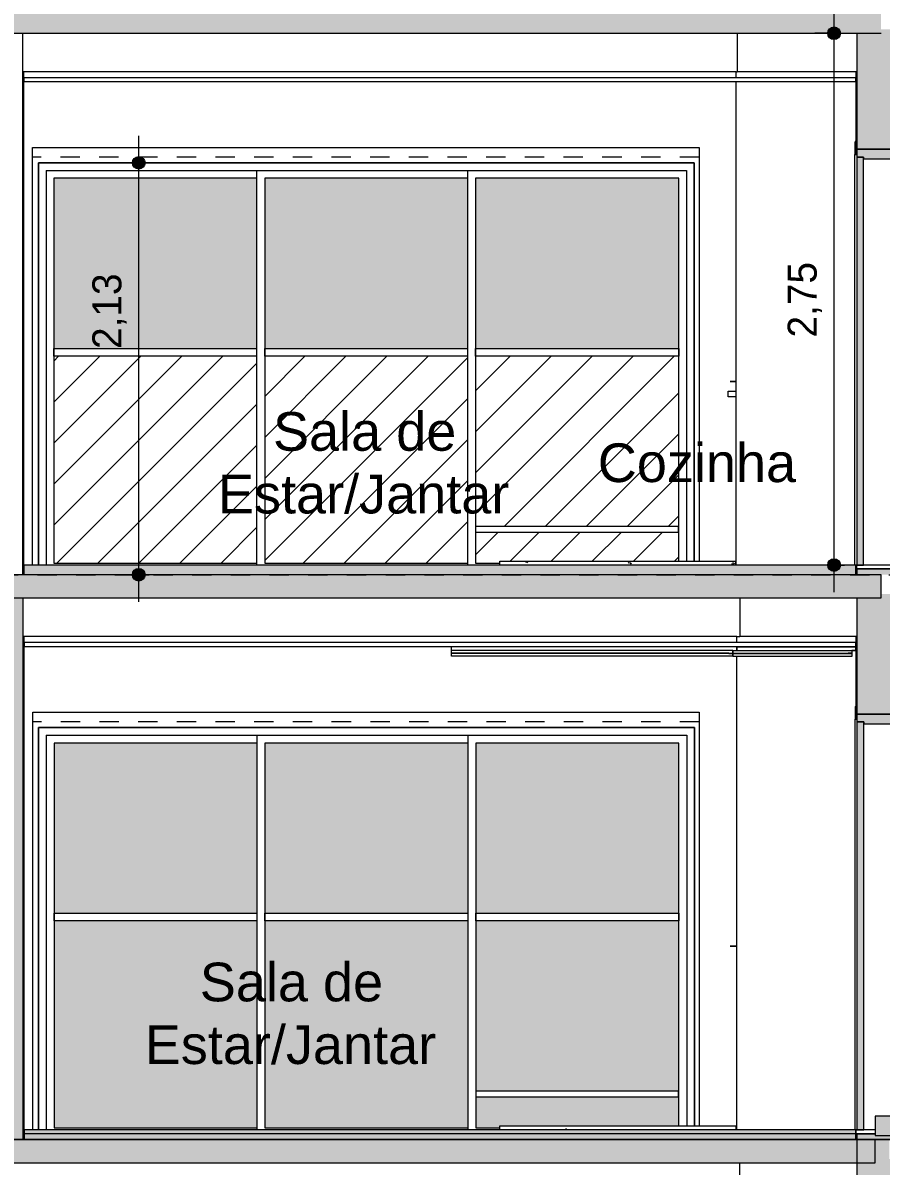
# Model space of a CAD drawing. Header units: metres. Extents: x -96 to 123, y 1 to 648.
# Drawn here: x 64.09 to 68.53, y 599.16 to 605.07 of the extents above; entities that cross this region are included whole.
import ezdxf

# ---------------------------------------------------------------- set-up
doc = ezdxf.new("R2010")
doc.units = ezdxf.units.M
doc.linetypes.add('_Tracejado longo', pattern=[0.014288, 0.009525, -0.004763])
doc.linetypes.add('_Tracejado médio', pattern=[0.004, 0.003, -0.001])
for name, color, linetype, lineweight in [('A-ANNO-DIMS', 7, 'Continuous', 5), ('A-ANNO-DIMS-100', 7, 'Continuous', 5), ('A-AREA-IDEN', 7, 'Continuous', 5), ('A-CLNG-SUSP', 7, 'Continuous', 5), ('A-DETL', 7, 'Continuous', 5), ('A-DETL-GENF', 7, 'Continuous', 5), ('A-DOOR', 7, 'Continuous', 5), ('A-DOOR-FRAM', 7, 'Continuous', 5), ('A-FLOR-CASE', 7, 'Continuous', 5), ('A-FLOR-LEVL', 7, 'Continuous', 5), ('A-FLOR-OTLN', 7, 'Continuous', 5), ('A-FLOR-PATT', 7, 'Continuous', 20), ('A-WALL', 7, 'Continuous', 5), ('A-WALL-MBNI', 7, 'Continuous', 5), ('A-WALL-PATT', 7, 'Continuous', 20), ('I-WALL', 7, 'Continuous', 5)]:
    doc.layers.add(name, color=color, linetype=linetype, lineweight=lineweight)
doc.styles.add('Arial_1', font='arial.ttf', dxfattribs={"height": 0.2})
doc.styles.add('Century Gothic', font='GOTHIC.TTF', dxfattribs={"height": 0.15})
doc.dimstyles.new('PAA_-_Cota_com_linha_-_metros', dxfattribs={"dimscale": 0.3048, "dimtxt": 0.156625, "dimasz": 0.853018, "dimexe": 0.328084, "dimexo": 0.328084, "dimgap": 0.131234, "dimtad": 1, "dimrnd": 0.01, "dimzin": 0, "dimdsep": 46, "dimtxsty": 'Century Gothic', "dimblk1": 'DOTSMALL', "dimblk2": 'DOTSMALL', "dimsah": 1, "dimcen": 0.09, "dimdle": 0.459318, "dimazin": 0, "dimtfac": 1, "dimtdec": 4, "dimtix": 1, "dimtmove": 0, "dimatfit": 3, "dimfxl": 1, "dimtvp": 1, "dimtolj": 1, "dimtzin": 0, "dimarcsym": 2})
doc.dimstyles.new('PAA_-_Cota_com_linha_-_metros_2', dxfattribs={"dimscale": 0.3048, "dimtxt": 0.156625, "dimasz": 0.853018, "dimexe": 0.328084, "dimexo": 0.328084, "dimgap": 0.131234, "dimtad": 1, "dimrnd": 0.01, "dimzin": 0, "dimdsep": 46, "dimtxsty": 'Century Gothic', "dimblk1": 'DOTSMALL', "dimblk2": 'DOTSMALL', "dimsah": 1, "dimcen": 0.09, "dimdle": 0.459318, "dimazin": 0, "dimtfac": 1, "dimtdec": 4, "dimtix": 1, "dimtmove": 2, "dimatfit": 3, "dimfxl": 1, "dimtvp": 1, "dimtolj": 1, "dimtzin": 0, "dimarcsym": 2})
pattern_1 = [(45, (-24.57, 320.824), (-0.10606602, 0.10606602), [])]

# ---------------------------------------------------------------- blocks, each defined once
blk = doc.blocks.new('Porta de correr multifolhas - abertura lateral-VP - 345 x 221-3834095-Section 3')
at = {"layer": 'A-DOOR', "true_color": 0xe6e6e6}
for points in [[(-34.3632, 600.47), (-34.3632, 601.35), (-35.4132, 601.35), (-35.4132, 600.47), (-35.1037, 600.47)], [(-33.2732, 600.47), (-33.2732, 601.35), (-34.3232, 601.35), (-34.3232, 600.47), (-33.348, 600.47)], [(-33.2332, 600.47), (-32.1832, 600.47), (-32.1832, 601.35), (-33.2332, 601.35), (-33.2332, 601.2068)], [(-35.4132, 599.36), (-34.3632, 599.36), (-34.3632, 600.43), (-35.4132, 600.43), (-35.4132, 599.4468)], [(-33.348, 599.36), (-33.2732, 599.36), (-33.2732, 600.43), (-34.3232, 600.43), (-34.3232, 599.36), (-33.8492, 599.36)], [(-33.1082, 599.36), (-33.1082, 599.37), (-32.1832, 599.37), (-32.1832, 600.43), (-33.2332, 600.43), (-33.2332, 599.55), (-32.1849, 599.55), (-32.1849, 599.52), (-33.2332, 599.52), (-33.2332, 599.36)]]:
    blk.add_hatch(color=254, dxfattribs=at).paths.add_polyline_path(points)
at = {"layer": 'A-DOOR', "linetype": '_Tracejado médio'}
blk.add_line((-32.0782, 601.46), (-35.5232, 601.46), dxfattribs=at)
at = {"layer": 'A-DOOR'}
for p, q in [((-34.3632, 599.35), (-34.3632, 601.39)), ((-33.2732, 599.35), (-33.2732, 601.39)), ((-35.4132, 601.35), (-35.4132, 599.36)), ((-34.3632, 601.35), (-35.4132, 601.35)), ((-34.3232, 601.35), (-34.3232, 599.36)), ((-33.2732, 601.35), (-34.3232, 601.35)), ((-33.2332, 601.35), (-33.2332, 599.36)), ((-32.1832, 601.35), (-33.2332, 601.35)), ((-32.1832, 599.37), (-32.1832, 601.35)), ((-35.4132, 600.47), (-34.3632, 600.47)), ((-35.4132, 600.43), (-35.4132, 600.47)), ((-34.3632, 600.43), (-35.4132, 600.43)), ((-34.3232, 600.47), (-33.2732, 600.47)), ((-34.3232, 600.43), (-34.3232, 600.47)), ((-33.2732, 600.43), (-34.3232, 600.43)), ((-33.2332, 600.47), (-32.1832, 600.47)), ((-33.2332, 600.43), (-33.2332, 600.47)), ((-32.1832, 600.43), (-33.2332, 600.43)), ((-32.1832, 600.47), (-32.1832, 600.43)), ((-35.4132, 599.36), (-34.3632, 599.36)), ((-34.3232, 599.36), (-33.2732, 599.36)), ((-33.2332, 599.36), (-33.1082, 599.36))]:
    blk.add_line(p, q, dxfattribs=at)
at = {"layer": 'A-DOOR-FRAM'}
for p, q in [((-35.4932, 601.43), (-35.4932, 599.35)), ((-32.1032, 601.43), (-35.4932, 601.43)), ((-35.4532, 601.39), (-35.4532, 599.35)), ((-35.4532, 601.39), (-32.1432, 601.39)), ((-32.1432, 601.39), (-32.1432, 599.37)), ((-32.1032, 599.37), (-32.1032, 601.43)), ((-32.1849, 599.55), (-33.2332, 599.55)), ((-32.1849, 599.52), (-32.1849, 599.55)), ((-33.2332, 599.52), (-32.1849, 599.52))]:
    blk.add_line(p, q, dxfattribs=at)
blk = doc.blocks.new('Porta única com batente1 - 82 x 210-3262568-Section 3')
at = {"layer": 'A-DOOR', "true_color": 0x808080}
for points in [[(-31.264, 601.473), (-31.2632, 601.473), (-31.264, 601.5), (-31.2682, 601.5), (-31.2682, 601.542), (-31.2732, 601.537), (-31.2732, 601.473), (-31.2682, 601.473)], [(-31.0732, 601.45), (-31.0732, 601.5), (-31.2632, 601.5), (-31.2632, 601.46), (-31.2282, 601.46), (-31.2282, 601.45), (-31.1533, 601.45)], [(-31.2282, 599.35), (-31.2282, 601.46), (-31.2632, 601.46), (-31.2632, 599.35)]]:
    blk.add_hatch(color=8, dxfattribs=at).paths.add_polyline_path(points)
at = {"layer": 'A-DOOR-FRAM', "true_color": 0x808080}
blk.add_hatch(color=8, dxfattribs=at).paths.add_polyline_path([(-31.0682, 601.473), (-31.0632, 601.473), (-31.0632, 601.537), (-31.0682, 601.542), (-31.0682, 601.505)])
at = {"layer": 'A-DOOR'}
for p, q in [((-31.2672, 601.543), (-31.2732, 601.537)), ((-31.2732, 601.537), (-31.2732, 601.473)), ((-31.2632, 601.543), (-31.2672, 601.543)), ((-31.2632, 601.473), (-31.2632, 601.543)), ((-31.0732, 601.543), (-31.0732, 601.473)), ((-31.0692, 601.543), (-31.0732, 601.543)), ((-31.0632, 601.537), (-31.0692, 601.543)), ((-31.0632, 601.473), (-31.0632, 601.537)), ((-31.2732, 601.473), (-31.2632, 601.473)), ((-31.2732, 599.35), (-31.2732, 601.473)), ((-31.2282, 601.46), (-31.2632, 601.46)), ((-31.2632, 601.46), (-31.2632, 599.35)), ((-31.2282, 599.35), (-31.2282, 601.46)), ((-31.0732, 601.473), (-31.0632, 601.473)), ((-31.0632, 601.473), (-31.0632, 599.42)), ((-31.2632, 599.35), (-31.2282, 599.35))]:
    blk.add_line(p, q, dxfattribs=at)
at = {"layer": 'A-DOOR-FRAM'}
for p, q in [((-31.2632, 601.5), (-31.2632, 601.46)), ((-31.0732, 601.5), (-31.2632, 601.5)), ((-31.0732, 601.45), (-31.0732, 601.5)), ((-31.2632, 601.46), (-31.2282, 601.46)), ((-31.2282, 601.46), (-31.2282, 601.45)), ((-31.2282, 601.45), (-31.0732, 601.45))]:
    blk.add_line(p, q, dxfattribs=at)
blk = doc.blocks.new('XOK - Soleira Paramétrica - Bite Cozinha - Peça 02 - Tipologia 1-3261669-Section 3')
at = {"layer": 'A-FLOR-CASE', "true_color": 0x808080}
h = blk.add_hatch(dxfattribs=at)
h.set_pattern_fill('FP_18', color=8, style=0, pattern_type=2)
h.set_pattern_definition([(0, (-24.57, 320.824), (0.8128, 0.2032), [0.03353, -0.57607, 0.03353, -0.57607, -3.251]), (0, (-24.57, 320.824), (0.8128, 0.2032), [-1.219, 0.03353, -1.186, 0.03353, -0.57607, -1.422]), (0, (-24.57, 320.824), (0.8128, 0.2032), [-3.048, 0.03353, -0.37287, 0.03353, -0.98247]), (120, (-24.265, 320.926), (-0.58237636, 0.60230545), [0.03353, -0.57607, 0.03353, -0.57607, -3.251]), (120, (-24.265, 320.926), (-0.58237636, 0.60230545), [-1.219, 0.03353, -1.186, 0.03353, -0.57607, -1.422]), (120, (-24.265, 320.926), (-0.58237636, 0.60230545), [-3.048, 0.03353, -0.37287, 0.03353, -0.98247]), (240, (-24.163, 321.332), (-0.23042364, -0.80550545), [0.03353, -0.57607, 0.03353, -0.57607, -3.251]), (240, (-24.163, 321.332), (-0.23042364, -0.80550545), [-1.219, 0.03353, -1.186, 0.03353, -0.57607, -1.422]), (240, (-24.163, 321.332), (-0.23042364, -0.80550545), [-3.048, 0.03353, -0.37287, 0.03353, -0.98247])])
h.paths.add_polyline_path([(-32.0312, 599.35), (-31.8882, 599.35), (-31.8882, 599.37), (-33.1082, 599.37), (-33.1082, 599.35), (-32.0782, 599.35)])
at = {"layer": 'A-FLOR-CASE'}
for p, q in [((-33.1082, 599.37), (-31.8882, 599.37)), ((-33.1082, 599.35), (-33.1082, 599.37)), ((-31.8882, 599.35), (-31.8882, 599.37))]:
    blk.add_line(p, q, dxfattribs=at)
blk = doc.blocks.new('LUC-ARQ-001-MOD-EMB_rvt-3-Section 3')
at = {"layer": 'A-FLOR-OTLN', "true_color": 0x808080}
for points in [[(-33.2732, 599.33), (-31.2682, 599.33), (-31.2682, 599.35), (-35.5682, 599.35), (-35.5682, 599.33), (-33.348, 599.33)], [(-35.5742, 599.18), (-31.1693, 599.18), (-31.1693, 599.3), (-39.8342, 599.3), (-39.8342, 599.18), (-35.7142, 599.18)]]:
    blk.add_hatch(color=8, dxfattribs=at).paths.add_polyline_path(points)
at = {"layer": 'A-FLOR-PATT', "lineweight": 5, "true_color": 0x808080}
blk.add_hatch(color=8, dxfattribs=at).paths.add_polyline_path([(-35.5682, 599.3), (-31.2682, 599.3), (-31.2682, 599.33), (-35.5682, 599.33)])
at = {"layer": 'A-WALL', "true_color": 0xffbb77}
blk.add_hatch(color=31, dxfattribs=at).paths.add_polyline_path([(-35.5732, 599.3), (-35.5682, 599.3), (-35.5682, 601.9), (-35.5732, 601.8992), (-35.5732, 599.3044)])
h = blk.add_hatch(color=31, dxfattribs=at)
h.paths.add_polyline_path([(-31.2632, 599.3), (-31.2633, 599.33), (-31.2682, 599.33), (-31.2682, 599.3), (-31.2633, 599.3)])
h.paths.add_polyline_path([(-31.2682, 601.5), (-31.2632, 601.5), (-31.2632, 601.9), (-31.2682, 601.9), (-31.2682, 601.7037)])
at = {"layer": 'A-WALL-PATT', "lineweight": 5, "true_color": 0xffbb77}
blk.add_hatch(color=31, dxfattribs=at).paths.add_polyline_path([(-35.6682, 599.3), (-35.5732, 599.3), (-35.5732, 602.1), (-35.7132, 602.1), (-35.7132, 599.3)])
h = blk.add_hatch(color=31, dxfattribs=at)
h.paths.add_polyline_path([(-31.1693, 599.3), (-31.0732, 599.3), (-31.0733, 599.32), (-31.1692, 599.32), (-31.1693, 599.33), (-31.2632, 599.33), (-31.2632, 599.3), (-31.2282, 599.3)])
h.paths.add_polyline_path([(-31.0732, 601.5), (-31.0732, 602.12), (-31.1382, 602.12), (-31.1382, 602.1), (-31.2632, 602.1), (-31.2632, 601.5), (-31.1533, 601.5)])
h = blk.add_hatch(color=31, dxfattribs=at)
h.paths.add_polyline_path([(-31.2892, 601.813), (-31.2892, 601.814), (-31.3092, 601.813)])
h.paths.add_polyline_path([(-31.2882, 601.813), (-31.2882, 601.828), (-31.2682, 601.8291), (-31.2692, 601.829), (-31.2892, 601.8279), (-31.2892, 601.814)])
h = blk.add_hatch(color=31, dxfattribs=at)
h.paths.add_polyline_path([(-31.2283, 596.18), (-31.1932, 596.18), (-31.1932, 596.1868), (-31.0733, 596.1868), (-31.0742, 596.21), (-31.2633, 596.21), (-31.2632, 596.18)])
h.paths.add_polyline_path([(-31.2633, 598.44), (-31.0733, 598.44), (-31.0733, 599.2), (-31.0949, 599.2), (-31.0949, 599.3), (-31.1682, 599.3), (-31.1693, 599.18), (-31.2633, 599.18), (-31.2633, 598.4739)])
at = {"layer": 'A-CLNG-SUSP', "color": 8, "true_color": 0x808080}
for p, q in [((-31.2682, 601.87), (-35.5682, 601.87)), ((-35.5682, 601.87), (-35.5682, 601.85)), ((-35.5682, 601.85), (-31.2682, 601.85)), ((-31.2682, 601.85), (-31.2682, 601.87))]:
    blk.add_line(p, q, dxfattribs=at)
at = {"layer": 'A-DETL', "linetype": '_Tracejado médio'}
for p, q in [((-31.8838, 600.3), (-31.9182, 600.3)), ((-31.9182, 600.3), (-31.8838, 600.3))]:
    blk.add_line(p, q, dxfattribs=at)
at = {"layer": 'A-FLOR-OTLN', "color": 8, "true_color": 0x808080}
for p, q in [((-31.2682, 599.35), (-35.5682, 599.35)), ((-35.5682, 599.35), (-35.5682, 599.33)), ((-31.2682, 599.33), (-31.2682, 599.35))]:
    blk.add_line(p, q, dxfattribs=at)
at = {"layer": 'A-FLOR-OTLN'}
for p, q in [((-35.5682, 599.33), (-35.5682, 599.3)), ((-31.2682, 599.33), (-35.5682, 599.33)), ((-31.2682, 599.3), (-31.2682, 599.33)), ((-35.5682, 599.3), (-31.2682, 599.3))]:
    blk.add_line(p, q, dxfattribs=at)
at = {"layer": 'A-FLOR-OTLN', "lineweight": 20}
for p, q in [((-31.1693, 599.3), (-39.8342, 599.3)), ((-31.1682, 599.3), (-39.8332, 599.3)), ((-31.1682, 599.3), (-39.8332, 599.3)), ((-31.1693, 599.18), (-31.1693, 599.3)), ((-31.1682, 599.18), (-31.1682, 599.3)), ((-31.1682, 599.18), (-31.1682, 599.3)), ((-39.8342, 599.18), (-31.1693, 599.18)), ((-39.8332, 599.18), (-31.1682, 599.18)), ((-39.8332, 599.18), (-31.1682, 599.18))]:
    blk.add_line(p, q, dxfattribs=at)
at = {"layer": 'A-WALL', "lineweight": 20}
for p, q in [((-35.5732, 599.3), (-35.5732, 602.1)), ((-31.2632, 602.1), (-31.2632, 601.5)), ((-35.5682, 601.9), (-35.5732, 601.9)), ((-35.5732, 601.9), (-35.5732, 599.3)), ((-35.5682, 599.3), (-35.5682, 601.9)), ((-31.2682, 601.847), (-31.2692, 601.847)), ((-31.2692, 601.847), (-31.2692, 601.829)), ((-31.2682, 601.9), (-31.2682, 601.5)), ((-31.2632, 601.9), (-31.2682, 601.9)), ((-31.2682, 601.828), (-31.2682, 601.847)), ((-31.2632, 601.5), (-31.2632, 601.9)), ((-31.2892, 601.814), (-31.3092, 601.814)), ((-31.3092, 601.814), (-31.3092, 601.813)), ((-31.3092, 601.813), (-31.2892, 601.813)), ((-31.2692, 601.829), (-31.2892, 601.829)), ((-31.2892, 601.829), (-31.2892, 601.814)), ((-31.2892, 601.813), (-31.2892, 601.8)), ((-31.2892, 601.8), (-31.2882, 601.8)), ((-31.2882, 601.813), (-31.2882, 601.828)), ((-31.2882, 601.828), (-31.2682, 601.828)), ((-31.2882, 601.8), (-31.2882, 601.813)), ((-31.2682, 601.5), (-31.2632, 601.5)), ((-31.2632, 601.5), (-31.0732, 601.5)), ((-31.1692, 599.35), (-31.2682, 599.35)), ((-31.2682, 599.35), (-31.2682, 599.33)), ((-31.2682, 599.33), (-31.2682, 599.3)), ((-31.2632, 599.33), (-31.2682, 599.33)), ((-31.2682, 599.33), (-31.2632, 599.33)), ((-31.2632, 599.33), (-31.2632, 599.3)), ((-31.2632, 599.3), (-31.2632, 599.33)), ((-35.7132, 599.3), (-35.5732, 599.3)), ((-35.5732, 599.3), (-35.5682, 599.3)), ((-31.2682, 599.3), (-31.2632, 599.3)), ((-31.0733, 599.3), (-31.2633, 599.3)), ((-31.2633, 599.3), (-31.2633, 598.44)), ((-31.2632, 599.3), (-31.0732, 599.3))]:
    blk.add_line(p, q, dxfattribs=at)
at = {"layer": 'A-WALL'}
for p, q in [((-31.8838, 601.9), (-35.5682, 601.9)), ((-31.8838, 601.87), (-31.8838, 601.9)), ((-31.8838, 601.9), (-31.8688, 601.9)), ((-31.8838, 601.847), (-31.8838, 601.85)), ((-31.2682, 601.9), (-31.8688, 601.9)), ((-31.8838, 599.35), (-31.8838, 601.8)), ((-35.5232, 601.51), (-32.0782, 601.51)), ((-35.5232, 599.35), (-35.5232, 601.51)), ((-32.0782, 601.51), (-32.0782, 599.37)), ((-35.4932, 599.35), (-35.4932, 601.43)), ((-35.4932, 601.43), (-32.1032, 601.43)), ((-32.1032, 601.43), (-32.1032, 599.37)), ((-31.1692, 599.33), (-31.2632, 599.33))]:
    blk.add_line(p, q, dxfattribs=at)
at = {"layer": 'A-WALL-MBNI'}
for p, q in [((-31.8848, 601.847), (-33.3582, 601.847)), ((-33.3582, 601.829), (-33.3582, 601.847)), ((-31.8848, 601.847), (-31.8848, 601.829)), ((-31.8848, 601.829), (-31.8848, 601.847)), ((-31.8848, 601.847), (-31.2692, 601.847)), ((-31.9048, 601.829), (-33.3582, 601.829)), ((-33.3582, 601.814), (-33.3582, 601.829)), ((-31.9248, 601.814), (-33.3582, 601.814)), ((-33.3582, 601.813), (-33.3582, 601.814)), ((-31.9248, 601.813), (-33.3582, 601.813)), ((-33.3582, 601.8), (-33.3582, 601.813)), ((-31.9048, 601.8), (-33.3582, 601.8)), ((-31.9248, 601.814), (-31.9248, 601.813)), ((-31.9248, 601.813), (-31.9248, 601.814)), ((-31.9248, 601.814), (-31.3092, 601.814)), ((-31.9248, 601.813), (-31.3092, 601.813)), ((-31.9048, 601.829), (-31.9048, 601.814)), ((-31.9048, 601.814), (-31.9048, 601.829)), ((-31.9048, 601.829), (-31.2892, 601.829)), ((-31.9048, 601.813), (-31.9048, 601.8)), ((-31.9048, 601.8), (-31.9048, 601.813)), ((-31.9048, 601.8), (-31.2892, 601.8)), ((-31.2632, 599.33), (-31.1692, 599.33))]:
    blk.add_line(p, q, dxfattribs=at)
at = {"layer": 'I-WALL'}
for p, q in [((-31.8688, 602.1), (-31.8688, 601.9)), ((-31.8699, 599.18), (-31.8699, 598.78))]:
    blk.add_line(p, q, dxfattribs=at)
at = {"layer": 'A-DOOR', "color": 253, "lineweight": 5, "true_color": 0x999999}
for name in ['Porta única com batente1 - 82 x 210-3262568-Section 3', 'Porta de correr multifolhas - abertura lateral-VP - 345 x 221-3834095-Section 3']:
    blk.add_blockref(name, (0, 0), dxfattribs=at)
at = {"layer": 'A-FLOR-CASE', "color": 253, "lineweight": 5, "true_color": 0x999999}
blk.add_blockref('XOK - Soleira Paramétrica - Bite Cozinha - Peça 02 - Tipologia 1-3261669-Section 3', (0, 0), dxfattribs=at)
blk = doc.blocks.new('Porta de correr multifolhas - abertura lateral-VP - 345 x 221-2944986-Section 3')
at = {"layer": 'A-DOOR', "true_color": 0xe6e6e6}
for points in [[(-35.1037, 603.39), (-34.3642, 603.39), (-34.3642, 604.27), (-35.4142, 604.27), (-35.4142, 603.39)], [(-34.3242, 603.39), (-33.2742, 603.39), (-33.2742, 604.27), (-34.3242, 604.27), (-34.3242, 604.1882)], [(-32.4701, 603.39), (-32.1842, 603.39), (-32.1842, 604.27), (-33.2342, 604.27), (-33.2342, 603.39)]]:
    blk.add_hatch(color=254, dxfattribs=at).paths.add_polyline_path(points)
at = {"layer": 'A-DOOR', "true_color": 0x808080}
h = blk.add_hatch(dxfattribs=at)
h.set_pattern_fill('FP_14', color=8, style=0, pattern_type=2)
h.set_pattern_definition(pattern_1)
h.paths.add_polyline_path([(-35.0727, 602.28), (-34.3642, 602.28), (-34.3642, 603.35), (-35.4142, 603.35), (-35.4142, 602.28), (-35.1037, 602.28)])
h = blk.add_hatch(dxfattribs=at)
h.set_pattern_fill('FP_14', color=8, style=0, pattern_type=2)
h.set_pattern_definition(pattern_1)
h.paths.add_polyline_path([(-34.3242, 602.28), (-33.2742, 602.28), (-33.2742, 603.35), (-34.3242, 603.35), (-34.3242, 602.314)])
h = blk.add_hatch(dxfattribs=at)
h.set_pattern_fill('FP_14', color=8, style=0, pattern_type=2)
h.set_pattern_definition(pattern_1)
h.paths.add_polyline_path([(-33.1092, 602.28), (-33.1092, 602.29), (-32.1842, 602.29), (-32.1842, 603.35), (-33.2342, 603.35), (-33.2342, 602.47), (-32.1859, 602.47), (-32.1859, 602.44), (-33.2342, 602.44), (-33.2342, 602.28)])
at = {"layer": 'A-DOOR', "linetype": '_Tracejado médio'}
blk.add_line((-32.0792, 604.38), (-35.5242, 604.38), dxfattribs=at)
at = {"layer": 'A-DOOR'}
for p, q in [((-35.4142, 604.27), (-35.4142, 602.28)), ((-34.3642, 604.27), (-35.4142, 604.27)), ((-34.3642, 602.27), (-34.3642, 604.31)), ((-34.3242, 604.27), (-34.3242, 602.28)), ((-33.2742, 604.27), (-34.3242, 604.27)), ((-33.2742, 602.27), (-33.2742, 604.31)), ((-33.2342, 604.27), (-33.2342, 602.28)), ((-32.1842, 604.27), (-33.2342, 604.27)), ((-32.1842, 602.29), (-32.1842, 604.27)), ((-35.4142, 603.39), (-34.3642, 603.39)), ((-35.4142, 603.35), (-35.4142, 603.39)), ((-34.3242, 603.39), (-33.2742, 603.39)), ((-34.3242, 603.35), (-34.3242, 603.39)), ((-33.2342, 603.39), (-32.1842, 603.39)), ((-33.2342, 603.35), (-33.2342, 603.39)), ((-32.1842, 603.39), (-32.1842, 603.35)), ((-34.3642, 603.35), (-35.4142, 603.35)), ((-33.2742, 603.35), (-34.3242, 603.35)), ((-32.1842, 603.35), (-33.2342, 603.35)), ((-35.4142, 602.28), (-34.3642, 602.28)), ((-34.3242, 602.28), (-33.2742, 602.28)), ((-33.2342, 602.28), (-33.1092, 602.28))]:
    blk.add_line(p, q, dxfattribs=at)
at = {"layer": 'A-DOOR-FRAM'}
for p, q in [((-35.4942, 604.35), (-35.4942, 602.27)), ((-32.1042, 604.35), (-35.4942, 604.35)), ((-32.1042, 602.29), (-32.1042, 604.35)), ((-35.4542, 604.31), (-35.4542, 602.27)), ((-35.4542, 604.31), (-32.1442, 604.31)), ((-32.1442, 604.31), (-32.1442, 602.29)), ((-32.1859, 602.47), (-33.2342, 602.47)), ((-33.2342, 602.44), (-32.1859, 602.44)), ((-32.1859, 602.44), (-32.1859, 602.47))]:
    blk.add_line(p, q, dxfattribs=at)
blk = doc.blocks.new('Porta Abrir Madeira - 82 x 210-2163929-Section 3')
at = {"layer": 'A-DOOR', "true_color": 0x808080}
for points in [[(-31.2692, 604.393), (-31.2642, 604.393), (-31.2649, 604.457), (-31.2692, 604.457), (-31.2692, 604.462), (-31.2742, 604.457), (-31.2742, 604.393)], [(-31.0742, 604.37), (-31.0751, 604.42), (-31.2642, 604.42), (-31.2642, 604.38), (-31.2292, 604.38), (-31.2292, 604.37), (-31.0759, 604.37)], [(-31.2632, 602.27), (-31.2292, 602.27), (-31.2292, 604.38), (-31.2642, 604.38), (-31.2642, 602.27)]]:
    blk.add_hatch(color=8, dxfattribs=at).paths.add_polyline_path(points)
at = {"layer": 'A-DOOR-FRAM', "true_color": 0x808080}
blk.add_hatch(color=8, dxfattribs=at).paths.add_polyline_path([(-31.0742, 604.393), (-31.0642, 604.393), (-31.0642, 604.457), (-31.0702, 604.463), (-31.0742, 604.463), (-31.0742, 604.42)])
at = {"layer": 'A-DOOR'}
for p, q in [((-31.2682, 604.463), (-31.2742, 604.457)), ((-31.2742, 604.457), (-31.2742, 604.393)), ((-31.2642, 604.463), (-31.2682, 604.463)), ((-31.2642, 604.393), (-31.2642, 604.463)), ((-31.0742, 604.463), (-31.0742, 604.393)), ((-31.0702, 604.463), (-31.0742, 604.463)), ((-31.0642, 604.457), (-31.0702, 604.463)), ((-31.0642, 604.393), (-31.0642, 604.457)), ((-31.2742, 604.393), (-31.2642, 604.393)), ((-31.2742, 602.27), (-31.2742, 604.393)), ((-31.0742, 604.393), (-31.0642, 604.393)), ((-31.0642, 604.393), (-31.0642, 602.27)), ((-31.2292, 604.38), (-31.2642, 604.38)), ((-31.2642, 604.38), (-31.2642, 602.27)), ((-31.2292, 602.27), (-31.2292, 604.38)), ((-31.2642, 602.27), (-31.2292, 602.27))]:
    blk.add_line(p, q, dxfattribs=at)
at = {"layer": 'A-DOOR-FRAM'}
for p, q in [((-31.2642, 604.42), (-31.2642, 604.38)), ((-31.0742, 604.42), (-31.2642, 604.42)), ((-31.0742, 604.37), (-31.0742, 604.42)), ((-31.2642, 604.38), (-31.2292, 604.38)), ((-31.2292, 604.38), (-31.2292, 604.37)), ((-31.2292, 604.37), (-31.0742, 604.37)), ((-31.0742, 604.37), (-31.0742, 602.27))]:
    blk.add_line(p, q, dxfattribs=at)
blk = doc.blocks.new('XOK - Soleira Paramétrica - Bite Cozinha - Peça 02 - Tipologia 1-2678358-Section 3')
at = {"layer": 'A-FLOR-CASE', "true_color": 0xbbbbbb}
h = blk.add_hatch(dxfattribs=at)
h.set_pattern_fill('FP_17', color=9, style=0, pattern_type=2)
h.set_pattern_definition([(45, (-24.519, 320.875), (0, 0.21552615), [0.00718, -0.10417, 0.00335, -0.10082]), (45, (-24.507, 320.87), (0, 0.21552615), [0.00718, -0.10417, 0.00335, -0.10082]), (337.5, (-24.514, 320.88), (1.66e-06, -0.21552662), [0.0127, -0.07613, 0.00335, -0.07264]), (337.5, (-24.519, 320.875), (1.66e-06, -0.21552662), [0.0127, -0.07613, 0.00335, -0.07264]), (60, (-24.57, 320.824), (-0.10160315, 0.17597818), [0.00953, -0.09684, 0.00335, -0.09348]), (120, (-24.57, 320.824), (-0.20320315, -1.82e-06), [0.00953, -0.09684, 0.00335, -0.09348]), (0, (-24.575, 320.833), (0.1016, 0.17598), [0.00953, -0.09684, 0.00335, -0.09348])])
h.paths.add_polyline_path([(-32.2663, 602.27), (-31.8892, 602.27), (-31.8892, 602.29), (-33.1092, 602.29), (-33.1092, 602.27), (-32.2673, 602.27)])
at = {"layer": 'A-FLOR-CASE'}
for p, q in [((-33.1092, 602.29), (-31.8892, 602.29)), ((-33.1092, 602.27), (-33.1092, 602.29)), ((-31.8892, 602.27), (-31.8892, 602.29))]:
    blk.add_line(p, q, dxfattribs=at)
blk = doc.blocks.new('LUC-ARQ-001-MOD-TOR_rvt-5-Section 3')
at = {"layer": 'A-FLOR-OTLN', "true_color": 0x808080}
blk.add_hatch(color=8, dxfattribs=at).paths.add_polyline_path([(-35.5692, 602.22), (-31.2692, 602.22), (-31.2692, 602.27), (-35.5692, 602.27)])
at = {"layer": 'A-WALL', "true_color": 0xffbb77}
for points in [[(-35.5732, 602.22), (-35.5692, 602.22), (-35.5692, 604.82), (-35.5742, 604.8192), (-35.5742, 602.22)], [(-31.2692, 604.457), (-31.2642, 604.457), (-31.2642, 604.82), (-31.2692, 604.82), (-31.2692, 604.6851)], [(-31.2692, 602.22), (-31.2642, 602.22), (-31.2643, 602.2503), (-31.2692, 602.27), (-31.2692, 602.25)]]:
    blk.add_hatch(color=31, dxfattribs=at).paths.add_polyline_path(points)
at = {"layer": 'A-WALL-PATT', "lineweight": 5, "true_color": 0xffbb77}
h = blk.add_hatch(color=31, dxfattribs=at)
h.paths.add_polyline_path([(-31.0742, 602.22), (-31.0742, 602.25), (-31.2642, 602.25), (-31.2632, 602.22), (-31.0743, 602.22)])
h.paths.add_polyline_path([(-31.2642, 604.42), (-31.0742, 604.42), (-31.0742, 605.04), (-31.1382, 605.04), (-31.1382, 605.02), (-31.2642, 605.02), (-31.2642, 604.4367)])
at = {"layer": 'A-CLNG-SUSP', "color": 8, "true_color": 0x808080}
for p, q in [((-31.2692, 604.79), (-35.5692, 604.79)), ((-35.5692, 604.79), (-35.5692, 604.77)), ((-35.5692, 604.77), (-31.2692, 604.77)), ((-31.2692, 604.77), (-31.2692, 604.79))]:
    blk.add_line(p, q, dxfattribs=at)
at = {"layer": 'A-DETL', "linetype": '_Tracejado médio'}
for p, q in [((-31.8874, 603.22), (-31.9192, 603.22)), ((-31.9192, 603.22), (-31.8874, 603.22))]:
    blk.add_line(p, q, dxfattribs=at)
at = {"layer": 'A-FLOR-CASE'}
for p, q in [((-31.9292, 603.17), (-31.8874, 603.17)), ((-31.9292, 603.14), (-31.9292, 603.17)), ((-31.8874, 603.14), (-31.9292, 603.14))]:
    blk.add_line(p, q, dxfattribs=at)
at = {"layer": 'A-FLOR-OTLN', "lineweight": 20}
for p, q in [((-31.2692, 602.27), (-35.5692, 602.27)), ((-35.5692, 602.27), (-35.5692, 602.22)), ((-31.2692, 602.22), (-31.2692, 602.27))]:
    blk.add_line(p, q, dxfattribs=at)
at = {"layer": 'A-WALL', "lineweight": 20}
for p, q in [((-35.5742, 602.22), (-35.5742, 605.02)), ((-31.2642, 605.02), (-31.2642, 604.42)), ((-35.5692, 604.82), (-35.5742, 604.82)), ((-35.5742, 604.82), (-35.5742, 602.22)), ((-35.5692, 602.22), (-35.5692, 604.82)), ((-31.2692, 604.82), (-31.2692, 604.457)), ((-31.2642, 604.82), (-31.2692, 604.82)), ((-31.2642, 604.457), (-31.2642, 604.82)), ((-31.2692, 604.457), (-31.2642, 604.457)), ((-31.2642, 604.42), (-31.0742, 604.42)), ((-31.2692, 602.27), (-31.2692, 602.22)), ((-31.2642, 602.27), (-31.2692, 602.27)), ((-31.0692, 602.27), (-31.2692, 602.27)), ((-31.2692, 602.27), (-31.2692, 602.25)), ((-31.2642, 602.22), (-31.2642, 602.27)), ((-31.2692, 602.25), (-31.2642, 602.25)), ((-31.2642, 602.25), (-31.2642, 602.22))]:
    blk.add_line(p, q, dxfattribs=at)
at = {"layer": 'A-WALL'}
for p, q in [((-31.8874, 604.82), (-35.5692, 604.82)), ((-31.8874, 604.79), (-31.8874, 604.82)), ((-31.8874, 604.82), (-31.8824, 604.82)), ((-31.2692, 604.82), (-31.8824, 604.82)), ((-31.8874, 602.27), (-31.8874, 604.77)), ((-35.5242, 604.43), (-32.0792, 604.43)), ((-35.5242, 602.27), (-35.5242, 604.43)), ((-32.0792, 604.43), (-32.0792, 602.29)), ((-35.4942, 602.27), (-35.4942, 604.35)), ((-35.4942, 604.35), (-32.1042, 604.35)), ((-32.1042, 604.35), (-32.1042, 602.29)), ((-31.0742, 602.25), (-31.2642, 602.25))]:
    blk.add_line(p, q, dxfattribs=at)
at = {"layer": 'A-WALL-MBNI'}
blk.add_line((-31.2642, 602.25), (-31.0742, 602.25), dxfattribs=at)
at = {"layer": 'I-WALL'}
blk.add_line((-31.8824, 605.02), (-31.8824, 604.82), dxfattribs=at)
at = {"layer": 'A-DOOR', "lineweight": 5}
for name in ['Porta Abrir Madeira - 82 x 210-2163929-Section 3', 'Porta de correr multifolhas - abertura lateral-VP - 345 x 221-2944986-Section 3']:
    blk.add_blockref(name, (0, 0), dxfattribs=at)
at = {"layer": 'A-FLOR-CASE', "lineweight": 5}
blk.add_blockref('XOK - Soleira Paramétrica - Bite Cozinha - Peça 02 - Tipologia 1-2678358-Section 3', (0, 0), dxfattribs=at)
blk = doc.blocks.new('DIMBLOCK73-Section 3')
at = {"layer": 'A-ANNO-DIMS-100', "true_color": 0x800000}
h = blk.add_hatch(color=16, dxfattribs=at)
edge = h.paths.add_edge_path()
edge.add_arc((64.6933, 604.35), 0.0325, 0, 360)
h = blk.add_hatch(color=16, dxfattribs=at)
edge = h.paths.add_edge_path()
edge.add_arc((64.6933, 602.22), 0.0325, 0, 360)
at = {"layer": 'A-ANNO-DIMS-100', "color": 16, "true_color": 0x800000}
for p, q in [((64.6933, 602.08), (64.6933, 604.49)), ((64.6933, 604.35), (64.5933, 604.35)), ((64.6933, 604.35), (64.7473, 604.35)), ((64.6933, 602.22), (64.5933, 602.22)), ((64.6933, 602.22), (64.7473, 602.22))]:
    blk.add_line(p, q, dxfattribs=at)
for centre in [(64.6933, 604.35), (64.6933, 602.22)]:
    blk.add_circle(centre, 0.0325, dxfattribs=at)
at = {"layer": 'A-ANNO-DIMS-100', "color": 0, "insert": (64.4536, 603.3876), "char_height": 0.15, "width": 0.475501, "attachment_point": 1, "rotation": 90, "line_spacing_factor": 0.984502, "style": 'Century Gothic'}
blk.add_mtext('2,13', dxfattribs=at)
blk = doc.blocks.new('_DotSmall')
at = {"color": 0, "linetype": 'ByBlock', "const_width": 0.5}
blk.add_lwpolyline([(-0.0625, 0, 1), (0.0625, 0, 1)], format="xyb", close=True, dxfattribs=at)
blk = doc.blocks.new('DIMBLOCK80-Section 3')
at = {"layer": 'A-ANNO-DIMS-100', "true_color": 0x800000}
h = blk.add_hatch(color=16, dxfattribs=at)
edge = h.paths.add_edge_path()
edge.add_arc((68.2873, 605.02), 0.0325, 0, 360)
h = blk.add_hatch(color=16, dxfattribs=at)
edge = h.paths.add_edge_path()
edge.add_arc((68.2873, 602.27), 0.0325, 0, 360)
at = {"layer": 'A-ANNO-DIMS-100', "color": 16, "true_color": 0x800000}
for p, q in [((68.2873, 602.13), (68.2873, 605.16)), ((68.2873, 605.02), (68.1873, 605.02)), ((68.2873, 605.02), (68.3413, 605.02)), ((68.2873, 602.27), (68.1873, 602.27)), ((68.2873, 602.27), (68.3413, 602.27))]:
    blk.add_line(p, q, dxfattribs=at)
for centre in [(68.2873, 605.02), (68.2873, 602.27)]:
    blk.add_circle(centre, 0.0325, dxfattribs=at)
at = {"layer": 'A-ANNO-DIMS-100', "color": 0, "insert": (68.0476, 603.4469), "char_height": 0.15, "width": 0.475501, "attachment_point": 1, "rotation": 90, "line_spacing_factor": 0.984502, "style": 'Century Gothic'}
blk.add_mtext('2,75', dxfattribs=at)

msp = doc.modelspace()

# ---------------------------------------------------------------- hatches: boundary and pattern name
at = {"layer": 'A-DETL-GENF', "true_color": 0x808080}
for points in [[(63.8112, 605.02), (68.5306, 605.02), (68.5306, 605.14), (59.8656, 605.14), (59.8656, 605.02), (63.6872, 605.02)], [(59.8656, 602.1), (68.5305, 602.1), (68.5305, 602.22), (59.8656, 602.22), (59.8656, 602.2006)], [(70.8936, 599.32), (73.2355, 599.32), (73.2355, 599.42), (68.4995, 599.42), (68.5005, 599.32), (70.7689, 599.32)]]:
    msp.add_hatch(color=8, dxfattribs=at).paths.add_polyline_path(points)

# ---------------------------------------------------------------- linework, layer by layer
at = {"layer": 'A-DETL', "lineweight": 9}
for p, q in [((59.8656, 605.02), (68.5306, 605.02)), ((68.5305, 602.22), (59.8656, 602.22)), ((68.5305, 602.1), (68.5305, 602.22)), ((59.8656, 602.1), (68.5305, 602.1)), ((73.2355, 599.42), (68.4995, 599.42)), ((68.4995, 599.42), (68.4995, 599.32)), ((68.4995, 599.32), (73.2355, 599.32))]:
    msp.add_line(p, q, dxfattribs=at)
at = {"layer": 'A-FLOR-LEVL', "color": 8, "linetype": '_Tracejado longo', "true_color": 0x808080}
for p, q in [((52.9697, 602.22), (103.4161, 602.22)), ((52.9697, 599.3), (103.4161, 599.3))]:
    msp.add_line(p, q, dxfattribs=at)

# ---------------------------------------------------------------- block references
at = {"lineweight": 5}
for name in ['LUC-ARQ-001-MOD-TOR_rvt-5-Section 3', 'LUC-ARQ-001-MOD-EMB_rvt-3-Section 3']:
    msp.add_blockref(name, (99.6687, 0), dxfattribs=at)

# ---------------------------------------------------------------- texts
at = {"layer": 'A-AREA-IDEN', "char_height": 0.2, "attachment_point": 1, "style": 'Arial_1'}
for s, insert, width in [('Sala de', (65.3873, 603.0613), 1.178481), ('Cozinha', (67.0661, 602.8993), 1.266666), ('Cozinha', (67.0661, 602.8993), 1.266666), ('Estar/Jantar', (65.1028, 602.7372), 1.867932), ('Sala de', (65.0089, 600.2144), 1.178481), ('Estar/Jantar', (64.7245, 599.8903), 1.867932)]:
    msp.add_mtext(s, dxfattribs=dict(at, insert=insert, width=width))

# ---------------------------------------------------------------- dimensions: what is measured, and where the dimension line sits
at = {"layer": 'A-ANNO-DIMS', "color": 16, "true_color": 0x800000}
dim = msp.add_linear_dim(base=(68.2873, 605.02), p1=(68.2413, 602.27), p2=(68.2413, 605.02), angle=90, dimstyle='PAA_-_Cota_com_linha_-_metros', override={"dimpost": '<>', "dimfxl": 2.75}, dxfattribs=at)
dim.commit()
dim.dimension.update_dxf_attribs({"geometry": 'DIMBLOCK80-Section 3', "text_midpoint": (68.1685, 603.645)})
dim = msp.add_linear_dim(base=(64.6933, 604.35), p1=(64.6473, 602.22), p2=(64.6473, 604.35), angle=90, dimstyle='PAA_-_Cota_com_linha_-_metros_2', override={"dimpost": '<>', "dimfxl": 2.13}, dxfattribs=at)
dim.commit()
dim.dimension.update_dxf_attribs({"geometry": 'DIMBLOCK73-Section 3', "text_midpoint": (64.5536, 603.6253), "dimtype": 160, "text_rotation": 90})

doc.saveas('drawing.dxf')
